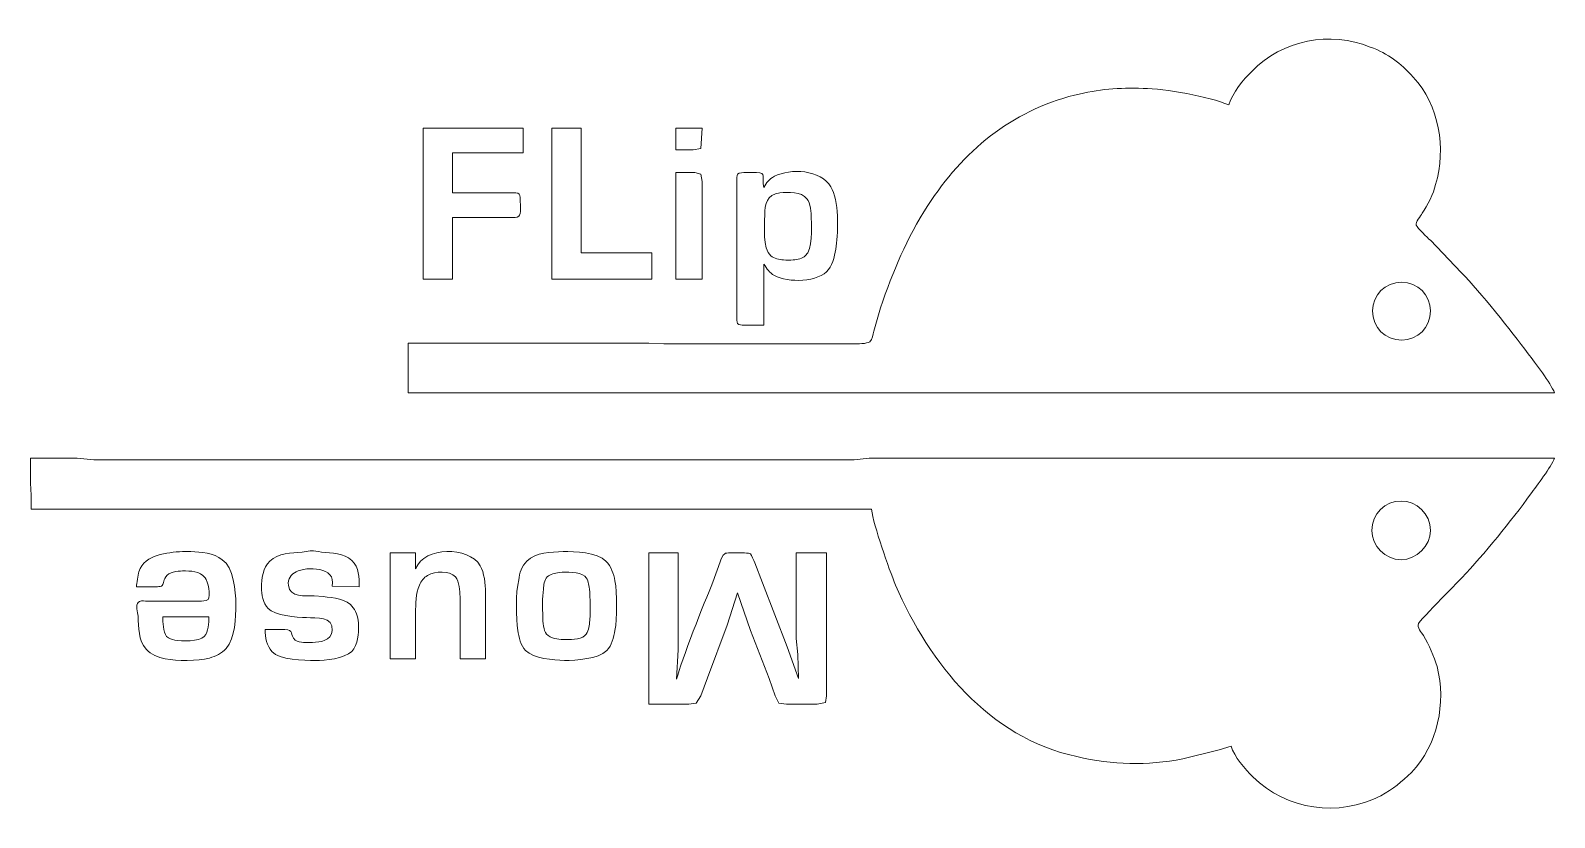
# Model space of a CAD drawing. Header units: millimetres. Extents: x 4.2 to 41.4, y 55.1 to 74.3.
import ezdxf

# ---------------------------------------------------------------- set-up
doc = ezdxf.new("R2010")
doc.units = ezdxf.units.MM
doc.header["$MEASUREMENT"] = 0
doc.layers.add('Ebene 1', color=7, linetype='Continuous')

msp = doc.modelspace()

# ---------------------------------------------------------------- linework, layer by layer
at = {"layer": 'Ebene 1', "color": 242, "lineweight": 9}
for points, knots in [([(34.0221, 73.3127), (34.7567, 74.0657), (35.9322, 74.3045), (36.9056, 73.9004), (36.9056, 73.9004), (37.3464, 73.7351), (37.6403, 73.5147), (37.9525, 73.1657), (37.9525, 73.1657), (38.5954, 72.4862), (38.7607, 71.4209), (38.5035, 70.5393), (38.5035, 70.5393), (38.4484, 70.3189), (38.3015, 70.025), (38.1729, 69.8414), (38.1729, 69.8414), (38.1362, 69.7679), (38.0076, 69.621), (38.026, 69.5475), (38.026, 69.5475), (38.0627, 69.474), (38.3015, 69.2352), (38.375, 69.1801), (38.375, 69.1801), (38.375, 69.1801), (39.128, 68.3904), (39.128, 68.3904), (39.128, 68.3904), (39.6056, 67.8945), (40.3402, 66.9761), (40.7627, 66.4068), (40.7627, 66.4068), (40.928, 66.1864), (41.3137, 65.6905), (41.4055, 65.4517), (41.4055, 65.4517), (41.4055, 65.4517), (13.4145, 65.4517), (13.4145, 65.4517), (13.4145, 65.4517), (13.4145, 65.4517), (13.4145, 66.6639), (13.4145, 66.6639), (13.4145, 66.6639), (13.4145, 66.6639), (19.2919, 66.6639), (19.2919, 66.6639), (19.2919, 66.6639), (19.2919, 66.6639), (19.6592, 66.6455), (19.6592, 66.6455), (19.6592, 66.6455), (19.6592, 66.6455), (24.2877, 66.6455), (24.2877, 66.6455), (24.2877, 66.6455), (24.3795, 66.6455), (24.6183, 66.6455), (24.6917, 66.7006), (24.6917, 66.7006), (24.7468, 66.7557), (24.7652, 66.8843), (24.7836, 66.9578), (24.7836, 66.9578), (24.7836, 66.9578), (24.9489, 67.5271), (24.9489, 67.5271), (24.9489, 67.5271), (25.2611, 68.4271), (25.5733, 69.2169), (26.106, 70.025), (26.106, 70.025), (26.9508, 71.3474), (28.1447, 72.3392), (29.6875, 72.7249), (29.6875, 72.7249), (30.2752, 72.8719), (30.7711, 72.9086), (31.3589, 72.8902), (31.3589, 72.8902), (31.8915, 72.8902), (32.9751, 72.6882), (33.4527, 72.4862), (33.4527, 72.4862), (33.5445, 72.78), (33.8017, 73.1106), (34.0221, 73.3127)], [0, 0, 0, 0, 0.0434783, 0.0434783, 0.0434783, 0.0434783, 0.0869565, 0.0869565, 0.0869565, 0.0869565, 0.1304348, 0.1304348, 0.1304348, 0.1304348, 0.173913, 0.173913, 0.173913, 0.173913, 0.2173913, 0.2173913, 0.2173913, 0.2173913, 0.2608696, 0.2608696, 0.2608696, 0.2608696, 0.3043478, 0.3043478, 0.3043478, 0.3043478, 0.3478261, 0.3478261, 0.3478261, 0.3478261, 0.3913043, 0.3913043, 0.3913043, 0.3913043, 0.4347826, 0.4347826, 0.4347826, 0.4347826, 0.4782609, 0.4782609, 0.4782609, 0.4782609, 0.5217391, 0.5217391, 0.5217391, 0.5217391, 0.5652174, 0.5652174, 0.5652174, 0.5652174, 0.6086957, 0.6086957, 0.6086957, 0.6086957, 0.6521739, 0.6521739, 0.6521739, 0.6521739, 0.6956522, 0.6956522, 0.6956522, 0.6956522, 0.7391304, 0.7391304, 0.7391304, 0.7391304, 0.7826087, 0.7826087, 0.7826087, 0.7826087, 0.826087, 0.826087, 0.826087, 0.826087, 0.8695652, 0.8695652, 0.8695652, 0.8695652, 0.9130435, 0.9130435, 0.9130435, 0.9130435, 1, 1, 1, 1]), ([(16.2246, 71.9168), (16.2246, 71.9168), (16.2246, 71.3107), (16.2246, 71.3107), (16.2246, 71.3107), (16.2246, 71.3107), (14.4982, 71.3107), (14.4982, 71.3107), (14.4982, 71.3107), (14.4982, 71.3107), (14.4982, 70.3373), (14.4982, 70.3373), (14.4982, 70.3373), (14.4982, 70.3373), (15.7471, 70.3373), (15.7471, 70.3373), (15.7471, 70.3373), (16.1328, 70.3373), (16.1512, 70.374), (16.1512, 70.1536), (16.1512, 70.1536), (16.1512, 70.0618), (16.1879, 69.8046), (16.1144, 69.7679), (16.1144, 69.7679), (16.0777, 69.7312), (15.9859, 69.7312), (15.9308, 69.7312), (15.9308, 69.7312), (15.9308, 69.7312), (14.4982, 69.7312), (14.4982, 69.7312), (14.4982, 69.7312), (14.4982, 69.7312), (14.4982, 68.2251), (14.4982, 68.2251), (14.4982, 68.2251), (14.4982, 68.2251), (13.7819, 68.2251), (13.7819, 68.2251), (13.7819, 68.2251), (13.7819, 68.2251), (13.7819, 71.9168), (13.7819, 71.9168), (13.7819, 71.9168), (13.7819, 71.9168), (16.2246, 71.9168), (16.2246, 71.9168)], [0, 0, 0, 0, 0.0769231, 0.0769231, 0.0769231, 0.0769231, 0.1538462, 0.1538462, 0.1538462, 0.1538462, 0.2307692, 0.2307692, 0.2307692, 0.2307692, 0.3076923, 0.3076923, 0.3076923, 0.3076923, 0.3846154, 0.3846154, 0.3846154, 0.3846154, 0.4615385, 0.4615385, 0.4615385, 0.4615385, 0.5384615, 0.5384615, 0.5384615, 0.5384615, 0.6153846, 0.6153846, 0.6153846, 0.6153846, 0.6923077, 0.6923077, 0.6923077, 0.6923077, 0.7692308, 0.7692308, 0.7692308, 0.7692308, 0.8461538, 0.8461538, 0.8461538, 0.8461538, 1, 1, 1, 1]), ([(17.6389, 71.9168), (17.6389, 71.9168), (17.6389, 68.8679), (17.6389, 68.8679), (17.6389, 68.8679), (17.6389, 68.8679), (19.3654, 68.8679), (19.3654, 68.8679), (19.3654, 68.8679), (19.3654, 68.8679), (19.3654, 68.2251), (19.3654, 68.2251), (19.3654, 68.2251), (19.3654, 68.2251), (16.9226, 68.2251), (16.9226, 68.2251), (16.9226, 68.2251), (16.9226, 68.2251), (16.9226, 71.9168), (16.9226, 71.9168), (16.9226, 71.9168), (16.9226, 71.9168), (17.6389, 71.9168), (17.6389, 71.9168)], [0, 0, 0, 0, 0.1428571, 0.1428571, 0.1428571, 0.1428571, 0.2857143, 0.2857143, 0.2857143, 0.2857143, 0.4285714, 0.4285714, 0.4285714, 0.4285714, 0.5714286, 0.5714286, 0.5714286, 0.5714286, 0.7142857, 0.7142857, 0.7142857, 0.7142857, 1, 1, 1, 1]), ([(20.5959, 71.9168), (20.5959, 71.9168), (20.5592, 71.4209), (20.5592, 71.4209), (20.5592, 71.4209), (20.5592, 71.4209), (20.3755, 71.3842), (20.3755, 71.3842), (20.3755, 71.3842), (20.3755, 71.3842), (19.9531, 71.3842), (19.9531, 71.3842), (19.9531, 71.3842), (19.9531, 71.3842), (19.9531, 71.9168), (19.9531, 71.9168), (19.9531, 71.9168), (19.9531, 71.9168), (20.5959, 71.9168), (20.5959, 71.9168)], [0, 0, 0, 0, 0.1666667, 0.1666667, 0.1666667, 0.1666667, 0.3333333, 0.3333333, 0.3333333, 0.3333333, 0.5, 0.5, 0.5, 0.5, 0.6666667, 0.6666667, 0.6666667, 0.6666667, 1, 1, 1, 1]), ([(20.4123, 70.8332), (20.4123, 70.8332), (20.5592, 70.7964), (20.5592, 70.7964), (20.5592, 70.7964), (20.5592, 70.7964), (20.5959, 70.6128), (20.5959, 70.6128), (20.5959, 70.6128), (20.5959, 70.6128), (20.5959, 68.2251), (20.5959, 68.2251), (20.5959, 68.2251), (20.5959, 68.2251), (19.9531, 68.2251), (19.9531, 68.2251), (19.9531, 68.2251), (19.9531, 68.2251), (19.9531, 70.8332), (19.9531, 70.8332), (19.9531, 70.8332), (19.9531, 70.8332), (20.4123, 70.8332), (20.4123, 70.8332)], [0, 0, 0, 0, 0.1428571, 0.1428571, 0.1428571, 0.1428571, 0.2857143, 0.2857143, 0.2857143, 0.2857143, 0.4285714, 0.4285714, 0.4285714, 0.4285714, 0.5714286, 0.5714286, 0.5714286, 0.5714286, 0.7142857, 0.7142857, 0.7142857, 0.7142857, 1, 1, 1, 1]), ([(22.3591, 70.7413), (22.7448, 70.9434), (23.4979, 70.9066), (23.7367, 70.4842), (23.7367, 70.4842), (23.9387, 70.1536), (23.9203, 69.4189), (23.8652, 69.0332), (23.8652, 69.0332), (23.8469, 68.8495), (23.7918, 68.6108), (23.6816, 68.4638), (23.6816, 68.4638), (23.4428, 68.1516), (22.6897, 68.1332), (22.3591, 68.3169), (22.3591, 68.3169), (22.2306, 68.3904), (22.1755, 68.4822), (22.102, 68.5924), (22.102, 68.5924), (22.102, 68.5924), (22.102, 67.1047), (22.102, 67.1047), (22.102, 67.1047), (22.102, 67.1047), (21.6061, 67.1047), (21.6061, 67.1047), (21.6061, 67.1047), (21.5694, 67.1047), (21.4959, 67.1047), (21.4592, 67.1414), (21.4592, 67.1414), (21.4408, 67.1782), (21.4408, 67.27), (21.4408, 67.3251), (21.4408, 67.3251), (21.4408, 67.3251), (21.4408, 70.6128), (21.4408, 70.6128), (21.4408, 70.6128), (21.4408, 70.6679), (21.4408, 70.7597), (21.4592, 70.7964), (21.4592, 70.7964), (21.4959, 70.8332), (21.6061, 70.8332), (21.6612, 70.8332), (21.6612, 70.8332), (21.6612, 70.8332), (21.9183, 70.8332), (21.9183, 70.8332), (21.9183, 70.8332), (22.1938, 70.8332), (22.0285, 70.723), (22.102, 70.4658), (22.102, 70.4658), (22.1571, 70.5944), (22.2306, 70.6679), (22.3591, 70.7413)], [0, 0, 0, 0, 0.0625, 0.0625, 0.0625, 0.0625, 0.125, 0.125, 0.125, 0.125, 0.1875, 0.1875, 0.1875, 0.1875, 0.25, 0.25, 0.25, 0.25, 0.3125, 0.3125, 0.3125, 0.3125, 0.375, 0.375, 0.375, 0.375, 0.4375, 0.4375, 0.4375, 0.4375, 0.5, 0.5, 0.5, 0.5, 0.5625, 0.5625, 0.5625, 0.5625, 0.625, 0.625, 0.625, 0.625, 0.6875, 0.6875, 0.6875, 0.6875, 0.75, 0.75, 0.75, 0.75, 0.8125, 0.8125, 0.8125, 0.8125, 0.875, 0.875, 0.875, 0.875, 1, 1, 1, 1]), ([(22.1204, 69.7863), (22.1204, 69.5291), (22.0653, 68.9781), (22.2673, 68.7944), (22.2673, 68.7944), (22.3591, 68.7393), (22.4693, 68.7026), (22.5795, 68.7026), (22.5795, 68.7026), (22.653, 68.6842), (22.7448, 68.6842), (22.8183, 68.7026), (22.8183, 68.7026), (22.9285, 68.7026), (23.0387, 68.7393), (23.1122, 68.7944), (23.1122, 68.7944), (23.2959, 68.9597), (23.2591, 69.474), (23.2591, 69.7128), (23.2591, 69.7128), (23.2591, 69.8414), (23.2408, 70.0985), (23.1489, 70.1903), (23.1489, 70.1903), (23.0204, 70.374), (22.6897, 70.3556), (22.4877, 70.3373), (22.4877, 70.3373), (22.1755, 70.2822), (22.1204, 70.0801), (22.1204, 69.7863)], [0, 0, 0, 0, 0.1111111, 0.1111111, 0.1111111, 0.1111111, 0.2222222, 0.2222222, 0.2222222, 0.2222222, 0.3333333, 0.3333333, 0.3333333, 0.3333333, 0.4444444, 0.4444444, 0.4444444, 0.4444444, 0.5555556, 0.5555556, 0.5555556, 0.5555556, 0.6666667, 0.6666667, 0.6666667, 0.6666667, 0.7777778, 0.7777778, 0.7777778, 0.7777778, 1, 1, 1, 1]), ([(38.375, 67.4537), (38.375, 67.0496), (38.0627, 66.7374), (37.677, 66.7374), (37.677, 66.7374), (37.273, 66.7374), (36.9607, 67.0496), (36.9607, 67.4537), (36.9607, 67.4537), (36.9607, 67.8394), (37.273, 68.1516), (37.677, 68.1516), (37.677, 68.1516), (38.0627, 68.1516), (38.375, 67.8394), (38.375, 67.4537)], [0, 0, 0, 0, 0.2, 0.2, 0.2, 0.2, 0.4, 0.4, 0.4, 0.4, 0.6, 0.6, 0.6, 0.6, 1, 1, 1, 1]), ([(5.3331, 63.8538), (5.3331, 63.8538), (5.7372, 63.817), (5.7372, 63.817), (5.7372, 63.817), (5.7372, 63.817), (24.306, 63.817), (24.306, 63.817), (24.306, 63.817), (24.306, 63.817), (24.6734, 63.8538), (24.6734, 63.8538), (24.6734, 63.8538), (24.6734, 63.8538), (41.4055, 63.8538), (41.4055, 63.8538), (41.4055, 63.8538), (41.3137, 63.6334), (40.9831, 63.1926), (40.8178, 62.9722), (40.8178, 62.9722), (40.3586, 62.3293), (39.679, 61.5028), (39.1464, 60.9335), (39.1464, 60.9335), (39.1464, 60.9335), (38.4117, 60.1804), (38.4117, 60.1804), (38.4117, 60.1804), (38.3566, 60.107), (38.0995, 59.8682), (38.0811, 59.8131), (38.0811, 59.8131), (38.0444, 59.7213), (38.1546, 59.5927), (38.2097, 59.5192), (38.2097, 59.5192), (38.3382, 59.2988), (38.4668, 59.0049), (38.5403, 58.7662), (38.5403, 58.7662), (38.7607, 57.8662), (38.5586, 56.856), (37.9158, 56.1765), (37.9158, 56.1765), (37.6587, 55.9377), (37.475, 55.7724), (37.1628, 55.6071), (37.1628, 55.6071), (36.1342, 55.0745), (34.8669, 55.2581), (34.0404, 56.0663), (34.0404, 56.0663), (33.8568, 56.2499), (33.5813, 56.5622), (33.5078, 56.8193), (33.5078, 56.8193), (33.5078, 56.8193), (33.2139, 56.7275), (33.2139, 56.7275), (33.2139, 56.7275), (33.2139, 56.7275), (32.3323, 56.5071), (32.3323, 56.5071), (32.3323, 56.5071), (31.4507, 56.3418), (30.6242, 56.3601), (29.7426, 56.5622), (29.7426, 56.5622), (27.5753, 57.0397), (26.1611, 58.8213), (25.3162, 60.7498), (25.3162, 60.7498), (25.1509, 61.1539), (24.7836, 62.2008), (24.7285, 62.6048), (24.7285, 62.6048), (24.7285, 62.6048), (4.2128, 62.6048), (4.2128, 62.6048), (4.2128, 62.6048), (4.2128, 62.6048), (4.2128, 62.9538), (4.2128, 62.9538), (4.2128, 62.9538), (4.2128, 62.9538), (4.1944, 63.2477), (4.1944, 63.2477), (4.1944, 63.2477), (4.1944, 63.2477), (4.1944, 63.8538), (4.1944, 63.8538), (4.1944, 63.8538), (4.1944, 63.8538), (5.3331, 63.8538), (5.3331, 63.8538)], [0, 0, 0, 0, 0.04, 0.04, 0.04, 0.04, 0.08, 0.08, 0.08, 0.08, 0.12, 0.12, 0.12, 0.12, 0.16, 0.16, 0.16, 0.16, 0.2, 0.2, 0.2, 0.2, 0.24, 0.24, 0.24, 0.24, 0.28, 0.28, 0.28, 0.28, 0.32, 0.32, 0.32, 0.32, 0.36, 0.36, 0.36, 0.36, 0.4, 0.4, 0.4, 0.4, 0.44, 0.44, 0.44, 0.44, 0.48, 0.48, 0.48, 0.48, 0.52, 0.52, 0.52, 0.52, 0.56, 0.56, 0.56, 0.56, 0.6, 0.6, 0.6, 0.6, 0.64, 0.64, 0.64, 0.64, 0.68, 0.68, 0.68, 0.68, 0.72, 0.72, 0.72, 0.72, 0.76, 0.76, 0.76, 0.76, 0.8, 0.8, 0.8, 0.8, 0.84, 0.84, 0.84, 0.84, 0.88, 0.88, 0.88, 0.88, 0.92, 0.92, 0.92, 0.92, 1, 1, 1, 1]), ([(38.375, 62.0906), (38.375, 61.7049), (38.0444, 61.3743), (37.6587, 61.3743), (37.6587, 61.3743), (37.273, 61.3743), (36.9424, 61.7049), (36.9424, 62.0906), (36.9424, 62.0906), (36.9424, 62.4946), (37.273, 62.8069), (37.6587, 62.8069), (37.6587, 62.8069), (38.0444, 62.8069), (38.375, 62.4946), (38.375, 62.0906)], [0, 0, 0, 0, 0.2, 0.2, 0.2, 0.2, 0.4, 0.4, 0.4, 0.4, 0.6, 0.6, 0.6, 0.6, 1, 1, 1, 1]), ([(6.8392, 61.0804), (7.0045, 61.5212), (7.5188, 61.5396), (7.9045, 61.5763), (7.9045, 61.5763), (7.9045, 61.5763), (8.1065, 61.5763), (8.1065, 61.5763), (8.1065, 61.5763), (8.3637, 61.5579), (8.6575, 61.5396), (8.8779, 61.3743), (8.8779, 61.3743), (9.1534, 61.1906), (9.2085, 60.6029), (9.2085, 60.2906), (9.2085, 60.2906), (9.2085, 59.96), (9.1902, 59.4641), (8.9698, 59.207), (8.9698, 59.207), (8.8596, 59.0784), (8.731, 59.0233), (8.5657, 58.9682), (8.5657, 58.9682), (8.2718, 58.8947), (7.7759, 58.8947), (7.4821, 58.9498), (7.4821, 58.9498), (7.3168, 58.9866), (7.1331, 59.0601), (7.0229, 59.1886), (7.0229, 59.1886), (6.8208, 59.409), (6.8392, 59.7213), (6.8208, 59.9968), (6.8208, 59.9968), (6.8025, 60.0886), (6.7657, 60.2723), (6.8208, 60.3274), (6.8208, 60.3274), (6.8576, 60.3825), (6.9494, 60.3641), (7.0045, 60.3641), (7.0045, 60.3641), (7.0045, 60.3641), (8.3269, 60.3641), (8.3269, 60.3641), (8.3269, 60.3641), (8.382, 60.3641), (8.4739, 60.3641), (8.529, 60.4008), (8.529, 60.4008), (8.6024, 60.4927), (8.529, 60.8416), (8.4555, 60.9335), (8.4555, 60.9335), (8.3269, 61.0988), (8.1065, 61.0988), (7.9045, 61.0988), (7.9045, 61.0988), (7.7759, 61.0988), (7.5739, 61.0804), (7.5004, 60.9518), (7.5004, 60.9518), (7.427, 60.86), (7.4637, 60.7682), (7.3902, 60.7314), (7.3902, 60.7314), (7.3535, 60.7131), (7.2984, 60.7131), (7.2617, 60.7131), (7.2617, 60.7131), (7.2617, 60.7131), (6.7841, 60.7131), (6.7841, 60.7131), (6.7841, 60.7131), (6.7841, 60.8049), (6.8208, 60.9886), (6.8392, 61.0804)], [0, 0, 0, 0, 0.047619, 0.047619, 0.047619, 0.047619, 0.0952381, 0.0952381, 0.0952381, 0.0952381, 0.1428571, 0.1428571, 0.1428571, 0.1428571, 0.1904762, 0.1904762, 0.1904762, 0.1904762, 0.2380952, 0.2380952, 0.2380952, 0.2380952, 0.2857143, 0.2857143, 0.2857143, 0.2857143, 0.3333333, 0.3333333, 0.3333333, 0.3333333, 0.3809524, 0.3809524, 0.3809524, 0.3809524, 0.4285714, 0.4285714, 0.4285714, 0.4285714, 0.4761905, 0.4761905, 0.4761905, 0.4761905, 0.5238095, 0.5238095, 0.5238095, 0.5238095, 0.5714286, 0.5714286, 0.5714286, 0.5714286, 0.6190476, 0.6190476, 0.6190476, 0.6190476, 0.6666667, 0.6666667, 0.6666667, 0.6666667, 0.7142857, 0.7142857, 0.7142857, 0.7142857, 0.7619048, 0.7619048, 0.7619048, 0.7619048, 0.8095238, 0.8095238, 0.8095238, 0.8095238, 0.8571429, 0.8571429, 0.8571429, 0.8571429, 0.9047619, 0.9047619, 0.9047619, 0.9047619, 1, 1, 1, 1]), ([(10.4024, 59.6662), (10.6411, 59.6662), (10.5126, 59.5376), (10.6595, 59.409), (10.6595, 59.409), (10.7697, 59.3356), (10.9534, 59.3539), (11.0819, 59.3539), (11.0819, 59.3539), (11.2656, 59.3539), (11.5411, 59.3907), (11.5595, 59.6478), (11.5595, 59.6478), (11.5962, 59.9968), (11.1738, 59.9417), (10.935, 59.96), (10.935, 59.96), (10.6962, 59.96), (10.1452, 60.0151), (9.9983, 60.1804), (9.9983, 60.1804), (9.8697, 60.309), (9.833, 60.5294), (9.833, 60.6947), (9.833, 60.6947), (9.833, 60.8967), (9.8697, 61.1906), (10.035, 61.3375), (10.035, 61.3375), (10.2371, 61.5396), (10.5677, 61.5396), (10.8248, 61.5579), (10.8248, 61.5579), (10.8248, 61.5579), (11.0268, 61.5947), (11.0268, 61.5947), (11.0268, 61.5947), (11.137, 61.5947), (11.1921, 61.5763), (11.3023, 61.5579), (11.3023, 61.5579), (11.5411, 61.5396), (11.8533, 61.5396), (12.037, 61.3559), (12.037, 61.3559), (12.2207, 61.1906), (12.2207, 60.9335), (12.2207, 60.7131), (12.2207, 60.7131), (12.2207, 60.7131), (11.5595, 60.7314), (11.5595, 60.7314), (11.5595, 60.7314), (11.6697, 61.209), (10.935, 61.209), (10.6779, 61.0804), (10.6779, 61.0804), (10.5677, 61.0253), (10.4575, 60.8967), (10.4942, 60.7498), (10.4942, 60.7498), (10.5309, 60.4376), (10.8983, 60.4927), (11.1187, 60.4927), (11.1187, 60.4927), (11.1187, 60.4927), (11.3391, 60.4743), (11.3391, 60.4743), (11.3391, 60.4743), (11.5962, 60.4376), (11.9084, 60.4376), (12.0737, 60.1988), (12.0737, 60.1988), (12.1656, 60.0886), (12.2023, 59.9233), (12.2023, 59.7764), (12.2023, 59.7764), (12.2023, 59.5743), (12.2023, 59.2988), (12.037, 59.1335), (12.037, 59.1335), (11.8533, 58.9498), (11.3942, 58.9131), (11.1554, 58.9131), (11.1554, 58.9131), (10.8615, 58.9131), (10.2738, 58.9131), (10.0901, 59.1335), (10.0901, 59.1335), (9.9616, 59.2621), (9.9248, 59.4825), (9.9248, 59.6662), (9.9248, 59.6662), (9.9248, 59.6662), (10.4024, 59.6662), (10.4024, 59.6662)], [0, 0, 0, 0, 0.04, 0.04, 0.04, 0.04, 0.08, 0.08, 0.08, 0.08, 0.12, 0.12, 0.12, 0.12, 0.16, 0.16, 0.16, 0.16, 0.2, 0.2, 0.2, 0.2, 0.24, 0.24, 0.24, 0.24, 0.28, 0.28, 0.28, 0.28, 0.32, 0.32, 0.32, 0.32, 0.36, 0.36, 0.36, 0.36, 0.4, 0.4, 0.4, 0.4, 0.44, 0.44, 0.44, 0.44, 0.48, 0.48, 0.48, 0.48, 0.52, 0.52, 0.52, 0.52, 0.56, 0.56, 0.56, 0.56, 0.6, 0.6, 0.6, 0.6, 0.64, 0.64, 0.64, 0.64, 0.68, 0.68, 0.68, 0.68, 0.72, 0.72, 0.72, 0.72, 0.76, 0.76, 0.76, 0.76, 0.8, 0.8, 0.8, 0.8, 0.84, 0.84, 0.84, 0.84, 0.88, 0.88, 0.88, 0.88, 0.92, 0.92, 0.92, 0.92, 1, 1, 1, 1]), ([(15.1777, 61.2273), (15.2696, 61.062), (15.3063, 60.7682), (15.3063, 60.5845), (15.3063, 60.5845), (15.3063, 60.5845), (15.3063, 58.9498), (15.3063, 58.9498), (15.3063, 58.9498), (15.3063, 58.9498), (14.6818, 58.9498), (14.6818, 58.9498), (14.6818, 58.9498), (14.6818, 58.9498), (14.6818, 60.4743), (14.6818, 60.4743), (14.6818, 60.4743), (14.6818, 60.6029), (14.6635, 60.8416), (14.5716, 60.9518), (14.5716, 60.9518), (14.4247, 61.1171), (14.0757, 61.0988), (13.8921, 60.9886), (13.8921, 60.9886), (13.8002, 60.9335), (13.7268, 60.86), (13.69, 60.7498), (13.69, 60.7498), (13.5982, 60.5478), (13.5982, 60.2906), (13.5982, 60.0702), (13.5982, 60.0702), (13.5982, 60.0702), (13.5982, 58.9498), (13.5982, 58.9498), (13.5982, 58.9498), (13.5982, 58.9498), (12.9737, 58.9498), (12.9737, 58.9498), (12.9737, 58.9498), (12.9737, 58.9498), (12.9737, 61.5396), (12.9737, 61.5396), (12.9737, 61.5396), (12.9737, 61.5396), (13.5982, 61.5396), (13.5982, 61.5396), (13.5982, 61.5396), (13.5982, 61.5396), (13.5982, 61.1539), (13.5982, 61.1539), (13.5982, 61.1539), (13.8186, 61.7049), (14.8839, 61.7049), (15.1777, 61.2273)], [0, 0, 0, 0, 0.0666667, 0.0666667, 0.0666667, 0.0666667, 0.1333333, 0.1333333, 0.1333333, 0.1333333, 0.2, 0.2, 0.2, 0.2, 0.2666667, 0.2666667, 0.2666667, 0.2666667, 0.3333333, 0.3333333, 0.3333333, 0.3333333, 0.4, 0.4, 0.4, 0.4, 0.4666667, 0.4666667, 0.4666667, 0.4666667, 0.5333333, 0.5333333, 0.5333333, 0.5333333, 0.6, 0.6, 0.6, 0.6, 0.6666667, 0.6666667, 0.6666667, 0.6666667, 0.7333333, 0.7333333, 0.7333333, 0.7333333, 0.8, 0.8, 0.8, 0.8, 0.8666667, 0.8666667, 0.8666667, 0.8666667, 1, 1, 1, 1]), ([(18.245, 61.3375), (18.3736, 61.209), (18.4287, 61.0253), (18.4654, 60.86), (18.4654, 60.86), (18.5205, 60.5661), (18.5205, 59.9233), (18.4654, 59.6478), (18.4654, 59.6478), (18.4287, 59.4825), (18.3919, 59.2805), (18.2634, 59.1519), (18.2634, 59.1519), (18.0613, 58.9498), (17.5103, 58.9131), (17.2348, 58.9131), (17.2348, 58.9131), (16.9593, 58.9131), (16.4818, 58.9682), (16.2797, 59.1519), (16.2797, 59.1519), (16.1695, 59.2805), (16.1144, 59.4825), (16.0961, 59.6478), (16.0961, 59.6478), (16.041, 59.9233), (16.041, 60.5845), (16.1144, 60.8784), (16.1144, 60.8784), (16.1328, 61.0437), (16.1879, 61.2273), (16.3165, 61.3375), (16.3165, 61.3375), (16.5369, 61.5763), (16.9042, 61.5396), (17.1981, 61.5763), (17.1981, 61.5763), (17.4919, 61.5763), (18.0246, 61.5579), (18.245, 61.3375)], [0, 0, 0, 0, 0.0909091, 0.0909091, 0.0909091, 0.0909091, 0.1818182, 0.1818182, 0.1818182, 0.1818182, 0.2727273, 0.2727273, 0.2727273, 0.2727273, 0.3636364, 0.3636364, 0.3636364, 0.3636364, 0.4545455, 0.4545455, 0.4545455, 0.4545455, 0.5454545, 0.5454545, 0.5454545, 0.5454545, 0.6363636, 0.6363636, 0.6363636, 0.6363636, 0.7272727, 0.7272727, 0.7272727, 0.7272727, 0.8181818, 0.8181818, 0.8181818, 0.8181818, 1, 1, 1, 1]), ([(20.0082, 61.5396), (20.0082, 61.5396), (20.0082, 59.1703), (20.0082, 59.1703), (20.0082, 59.1703), (20.0082, 59.1703), (19.9715, 58.4539), (19.9715, 58.4539), (19.9715, 58.4539), (20.0817, 58.9131), (20.651, 60.3274), (20.8531, 60.8233), (20.8531, 60.8233), (20.8531, 60.8233), (21.0367, 61.3192), (21.0367, 61.3192), (21.0367, 61.3192), (21.0551, 61.3743), (21.0918, 61.4845), (21.1469, 61.5212), (21.1469, 61.5212), (21.1653, 61.5396), (21.2204, 61.5396), (21.2755, 61.5396), (21.2755, 61.5396), (21.2755, 61.5396), (21.5877, 61.5396), (21.5877, 61.5396), (21.5877, 61.5396), (21.6428, 61.5396), (21.7163, 61.5396), (21.7714, 61.5212), (21.7714, 61.5212), (21.8081, 61.4845), (21.8449, 61.3559), (21.8816, 61.3008), (21.8816, 61.3008), (21.8816, 61.3008), (22.0653, 60.8049), (22.0653, 60.8049), (22.0653, 60.8049), (22.0653, 60.8049), (22.6714, 59.2437), (22.6714, 59.2437), (22.6714, 59.2437), (22.6714, 59.2437), (22.9469, 58.4723), (22.9469, 58.4723), (22.9469, 58.4723), (22.9469, 58.4723), (22.9285, 59.0601), (22.9285, 59.0601), (22.9285, 59.0601), (22.9285, 59.0601), (22.8918, 59.4458), (22.8918, 59.4458), (22.8918, 59.4458), (22.8918, 59.4458), (22.8918, 61.5396), (22.8918, 61.5396), (22.8918, 61.5396), (22.8918, 61.5396), (23.6265, 61.5396), (23.6265, 61.5396), (23.6265, 61.5396), (23.6265, 61.5396), (23.6265, 58.0499), (23.6265, 58.0499), (23.6265, 58.0499), (23.6265, 58.0499), (23.6081, 57.8846), (23.6081, 57.8846), (23.6081, 57.8846), (23.6081, 57.8846), (23.4061, 57.8478), (23.4061, 57.8478), (23.4061, 57.8478), (23.4061, 57.8478), (22.653, 57.8478), (22.653, 57.8478), (22.653, 57.8478), (22.653, 57.8478), (22.4693, 57.8662), (22.4693, 57.8662), (22.4693, 57.8662), (22.4693, 57.8662), (22.3775, 58.0499), (22.3775, 58.0499), (22.3775, 58.0499), (22.3775, 58.0499), (22.2306, 58.4723), (22.2306, 58.4723), (22.2306, 58.4723), (22.2306, 58.4723), (21.7714, 59.6478), (21.7714, 59.6478), (21.7714, 59.6478), (21.7714, 59.6478), (21.4592, 60.5661), (21.4592, 60.5661), (21.4592, 60.5661), (21.4592, 60.5661), (21.202, 59.7764), (21.202, 59.7764), (21.202, 59.7764), (21.202, 59.7764), (20.7245, 58.4907), (20.7245, 58.4907), (20.7245, 58.4907), (20.7245, 58.4907), (20.5592, 58.0499), (20.5592, 58.0499), (20.5592, 58.0499), (20.5592, 58.0499), (20.449, 57.8662), (20.449, 57.8662), (20.449, 57.8662), (20.449, 57.8662), (20.2653, 57.8478), (20.2653, 57.8478), (20.2653, 57.8478), (20.2653, 57.8478), (19.2919, 57.8478), (19.2919, 57.8478), (19.2919, 57.8478), (19.2919, 57.8478), (19.2919, 61.5396), (19.2919, 61.5396), (19.2919, 61.5396), (19.2919, 61.5396), (20.0082, 61.5396), (20.0082, 61.5396)], [0, 0, 0, 0, 0.0294118, 0.0294118, 0.0294118, 0.0294118, 0.0588235, 0.0588235, 0.0588235, 0.0588235, 0.0882353, 0.0882353, 0.0882353, 0.0882353, 0.1176471, 0.1176471, 0.1176471, 0.1176471, 0.1470588, 0.1470588, 0.1470588, 0.1470588, 0.1764706, 0.1764706, 0.1764706, 0.1764706, 0.2058824, 0.2058824, 0.2058824, 0.2058824, 0.2352941, 0.2352941, 0.2352941, 0.2352941, 0.2647059, 0.2647059, 0.2647059, 0.2647059, 0.2941176, 0.2941176, 0.2941176, 0.2941176, 0.3235294, 0.3235294, 0.3235294, 0.3235294, 0.3529412, 0.3529412, 0.3529412, 0.3529412, 0.3823529, 0.3823529, 0.3823529, 0.3823529, 0.4117647, 0.4117647, 0.4117647, 0.4117647, 0.4411765, 0.4411765, 0.4411765, 0.4411765, 0.4705882, 0.4705882, 0.4705882, 0.4705882, 0.5, 0.5, 0.5, 0.5, 0.5294118, 0.5294118, 0.5294118, 0.5294118, 0.5588235, 0.5588235, 0.5588235, 0.5588235, 0.5882353, 0.5882353, 0.5882353, 0.5882353, 0.6176471, 0.6176471, 0.6176471, 0.6176471, 0.6470588, 0.6470588, 0.6470588, 0.6470588, 0.6764706, 0.6764706, 0.6764706, 0.6764706, 0.7058824, 0.7058824, 0.7058824, 0.7058824, 0.7352941, 0.7352941, 0.7352941, 0.7352941, 0.7647059, 0.7647059, 0.7647059, 0.7647059, 0.7941176, 0.7941176, 0.7941176, 0.7941176, 0.8235294, 0.8235294, 0.8235294, 0.8235294, 0.8529412, 0.8529412, 0.8529412, 0.8529412, 0.8823529, 0.8823529, 0.8823529, 0.8823529, 0.9117647, 0.9117647, 0.9117647, 0.9117647, 0.9411765, 0.9411765, 0.9411765, 0.9411765, 1, 1, 1, 1]), ([(16.8124, 60.9518), (16.7389, 60.8784), (16.7205, 60.7498), (16.7205, 60.658), (16.7205, 60.658), (16.6838, 60.4376), (16.7022, 60.1988), (16.7022, 59.9784), (16.7022, 59.9784), (16.7022, 59.8498), (16.7205, 59.6478), (16.794, 59.556), (16.794, 59.556), (16.9042, 59.4458), (17.0695, 59.4274), (17.1981, 59.4274), (17.1981, 59.4274), (17.3634, 59.4274), (17.6021, 59.409), (17.7307, 59.5192), (17.7307, 59.5192), (17.8226, 59.6111), (17.8409, 59.7396), (17.8409, 59.8315), (17.8409, 59.8315), (17.8777, 59.9968), (17.8593, 60.4927), (17.8409, 60.658), (17.8409, 60.658), (17.8226, 60.7682), (17.8226, 60.8784), (17.7307, 60.9702), (17.7307, 60.9702), (17.6021, 61.0804), (17.2715, 61.0804), (17.1062, 61.062), (17.1062, 61.062), (16.996, 61.0437), (16.8858, 61.0253), (16.8124, 60.9518)], [0, 0, 0, 0, 0.0909091, 0.0909091, 0.0909091, 0.0909091, 0.1818182, 0.1818182, 0.1818182, 0.1818182, 0.2727273, 0.2727273, 0.2727273, 0.2727273, 0.3636364, 0.3636364, 0.3636364, 0.3636364, 0.4545455, 0.4545455, 0.4545455, 0.4545455, 0.5454545, 0.5454545, 0.5454545, 0.5454545, 0.6363636, 0.6363636, 0.6363636, 0.6363636, 0.7272727, 0.7272727, 0.7272727, 0.7272727, 0.8181818, 0.8181818, 0.8181818, 0.8181818, 1, 1, 1, 1]), ([(7.427, 59.9784), (7.427, 59.8498), (7.427, 59.6111), (7.5188, 59.5009), (7.5188, 59.5009), (7.5739, 59.4458), (7.6474, 59.4274), (7.7208, 59.409), (7.7208, 59.409), (7.8861, 59.3723), (8.3086, 59.3723), (8.4371, 59.5009), (8.4371, 59.5009), (8.5473, 59.6111), (8.5473, 59.8315), (8.5473, 59.9784), (8.5473, 59.9784), (8.5473, 59.9784), (7.427, 59.9784), (7.427, 59.9784)], [0, 0, 0, 0, 0.1666667, 0.1666667, 0.1666667, 0.1666667, 0.3333333, 0.3333333, 0.3333333, 0.3333333, 0.5, 0.5, 0.5, 0.5, 0.6666667, 0.6666667, 0.6666667, 0.6666667, 1, 1, 1, 1])]:
    msp.add_open_spline(points, degree=3, knots=knots, dxfattribs=at)

doc.saveas('drawing.dxf')
